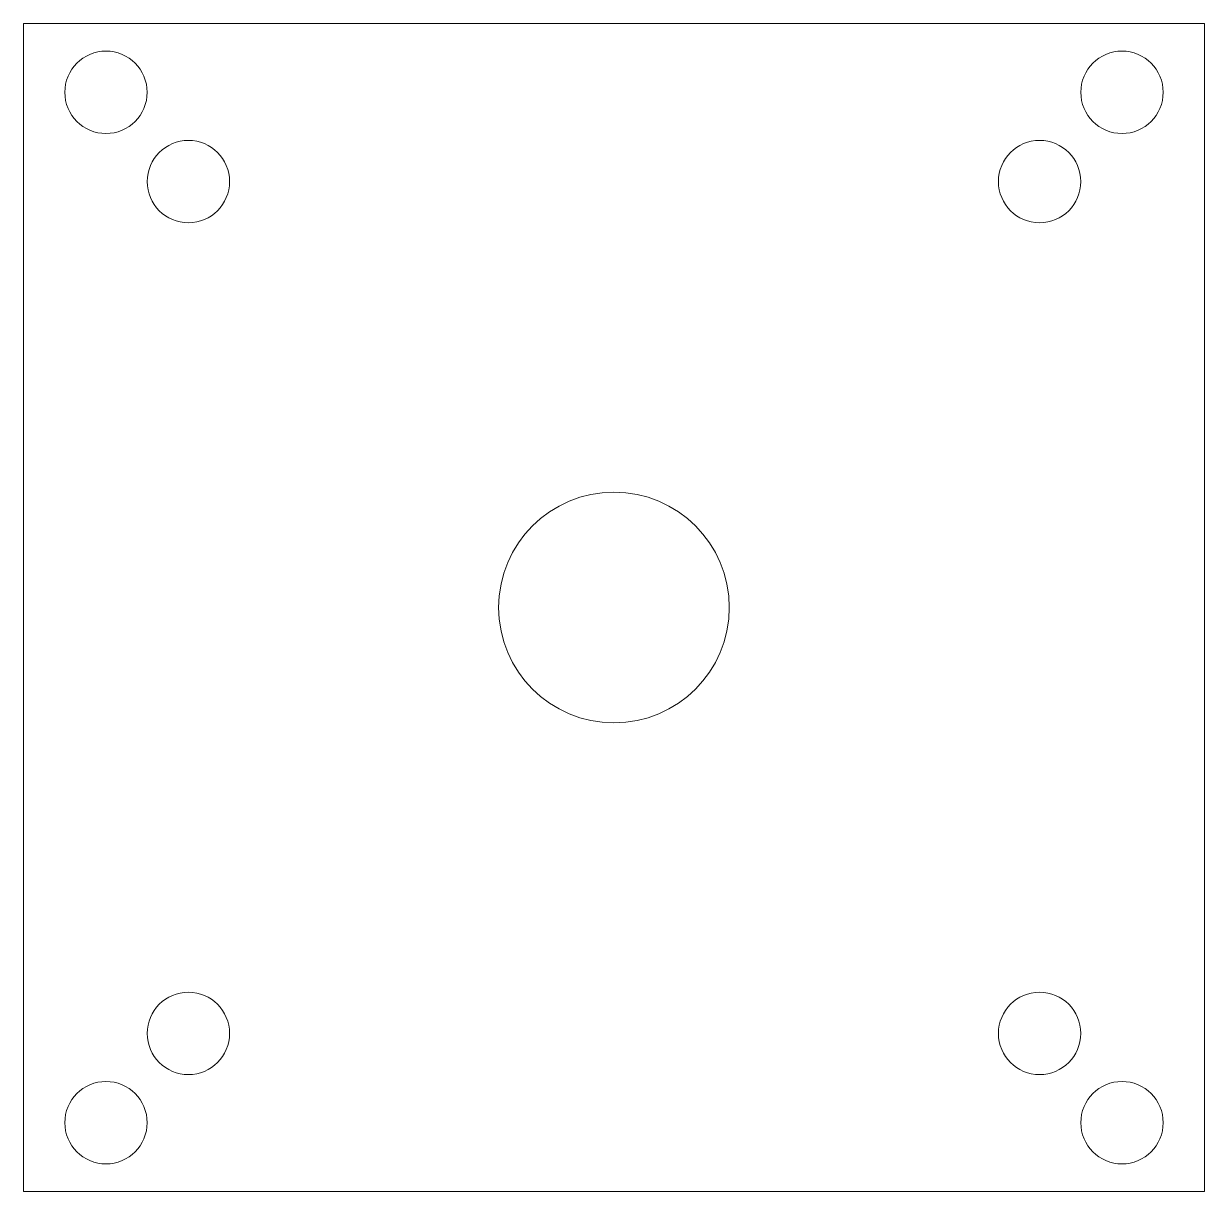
# Model space of a CAD drawing. Header units: millimetres. Extents: x 12.9 to 55.9, y 11.1 to 53.6.
import ezdxf

# ---------------------------------------------------------------- set-up
doc = ezdxf.new("R2010")
doc.units = ezdxf.units.MM
doc.linetypes.add('K5LT32768', pattern=[0])

msp = doc.modelspace()

# ---------------------------------------------------------------- linework, layer by layer
at = {"color": 7, "linetype": 'K5LT32768', "lineweight": 18}
for p, q in [((55.914, 53.601), (12.914, 53.601)), ((12.914, 53.601), (12.914, 11.101)), ((55.914, 11.101), (55.914, 53.601)), ((12.914, 11.101), (55.914, 11.101))]:
    msp.add_line(p, q, dxfattribs=at)
for centre, radius in [((15.914, 51.101), 1.5), ((52.914, 51.101), 1.5), ((18.914, 47.851), 1.5), ((49.914, 47.851), 1.5), ((34.414, 32.351), 4.2), ((18.914, 16.851), 1.5), ((49.914, 16.851), 1.5), ((15.914, 13.601), 1.5), ((52.914, 13.601), 1.5)]:
    msp.add_circle(centre, radius, dxfattribs=at)

doc.saveas('drawing.dxf')
